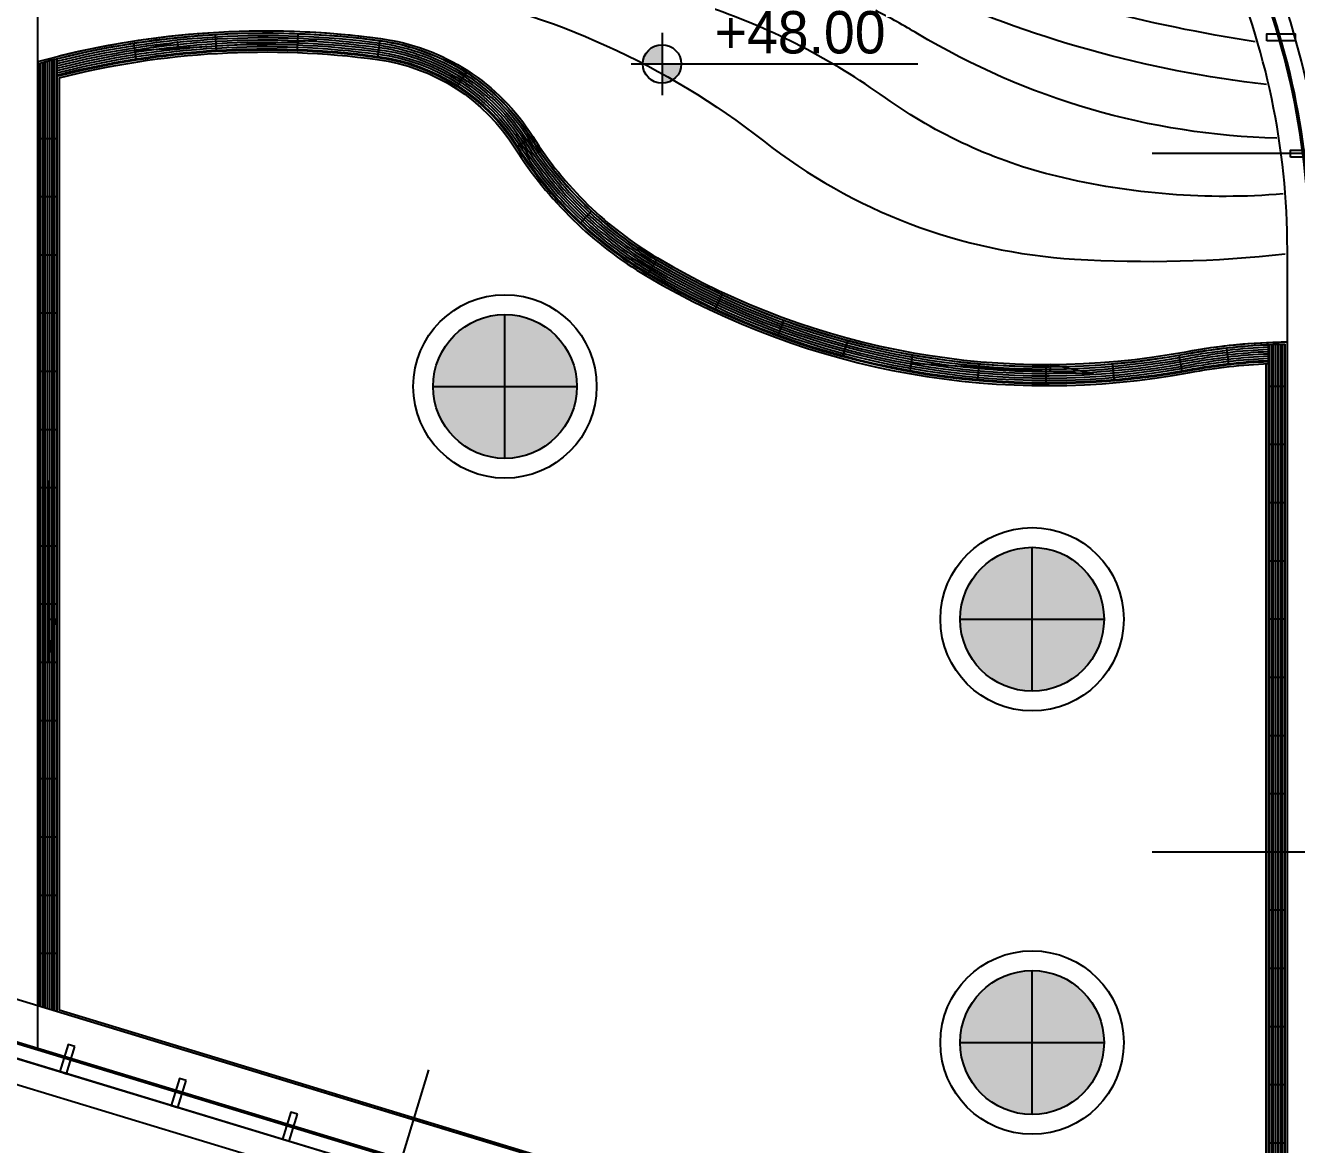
# Model space of a CAD drawing. Header units: metres. Extents: x 630750 to 860239, y 578133 to 726633.
# Drawn here: x 728927 to 746954, y 628765 to 644627 of the extents above; entities that cross this region are included whole.
import ezdxf

# ---------------------------------------------------------------- set-up
doc = ezdxf.new("R2010")
doc.units = ezdxf.units.M
doc.layers.add('A-CEN-1', color=1, linetype='Continuous', plot=False)
for name, color, linetype in [('A-ELE-7', 7, 'Continuous'), ('A-ELE-8', 8, 'Continuous'), ('A-ETC-1', 7, 'Continuous'), ('A-FIN-5', 8, 'Continuous'), ('A-FLOR-PATT', 23, 'Continuous'), ('A-HAT-253', 253, 'Continuous'), ('A-MULL', 7, 'Continuous'), ('A-TXT-M', 3, 'Continuous'), ('A-WIN-GLASS', 4, 'Continuous'), ('A-트랜치', 252, 'Continuous'), ('mk', 4, 'Continuous')]:
    doc.layers.add(name, color=color, linetype=linetype)
doc.layers.add('area', color=7, linetype='Continuous', true_color=0xc0a0de, plot=False)
doc.styles.add('돋움', font='')
doc.styles.get('돋움').set_extended_font_data('Dotum')

# ---------------------------------------------------------------- blocks, each defined once
blk = doc.blocks.new('MULLION_100X300')
blk.add_lwpolyline([(-100, -50), (-100, 50), (300, 50), (300, -50)], close=True)
blk = doc.blocks.new('SYM_1111')
at = {"layer": 'A-ETC-1'}
h = blk.add_hatch(color=256, dxfattribs=at)
h.paths.add_polyline_path([(-797294.3125, 1544796.3125), (-796884.4375, 1544796.3125), (-796884.4375, 1545206.1875, 0.4142135624)])
h.paths.add_polyline_path([(-796474.5625, 1544796.3125), (-796884.4375, 1544796.3125), (-796884.4375, 1544386.4375, 0.4142135624)])
for p, q in [((-796884.4375, 1545456.1875), (-796884.4375, 1544136.4375)), ((-797544.3125, 1544796.3125), (-791440.5, 1544796.3125))]:
    blk.add_line(p, q, dxfattribs=at)
blk.add_circle((-796884.4375, 1544796.3125), 409.875, dxfattribs=at)

msp = doc.modelspace()

# ---------------------------------------------------------------- hatches: boundary and pattern name
at = {"layer": 'A-HAT-253'}
for points in [[(734708.4, 639510.2, 1), (736748.4, 639510.2, 1)], [(742183.4, 636210.2, 1), (744223.4, 636210.2, 1)], [(742183.4, 630210.2, 1), (744223.4, 630210.2, 1)]]:
    msp.add_hatch(color=256, dxfattribs=at).paths.add_polyline_path(points)
at = {"layer": 'A-트랜치'}
h = msp.add_hatch(dxfattribs=at)
h.set_pattern_fill('ANSI31', color=253, scale=10, angle=45, style=0)
h.set_pattern_definition([(90, (-420490.014, 584557.036), (-31.75, -1e-12), [])])
h.paths.add_polyline_path([(729144, 644093.4), (729144, 643022), (729384, 643022), (729384, 644156.1, 0.0050933)])
h = msp.add_hatch(dxfattribs=at)
h.set_pattern_fill('ANSI31', color=253, scale=10, angle=45, style=0)
h.set_pattern_definition([(90, (-437921, 611993.77), (-31.75, -1e-12), [])])
h.paths.add_polyline_path([(729374, 643022), (729134, 643022), (729134, 642197), (729374, 642197)])
h = msp.add_hatch(dxfattribs=at)
h.set_pattern_fill('ANSI31', color=253, scale=10, angle=45, style=0)
h.set_pattern_definition([(90, (-437921, 611168.77), (-31.75, -1e-12), [])])
h.paths.add_polyline_path([(729374, 642197), (729134, 642197), (729134, 641372), (729374, 641372)])
h = msp.add_hatch(dxfattribs=at)
h.set_pattern_fill('ANSI31', color=253, scale=10, angle=45, style=0)
h.set_pattern_definition([(90, (-437921, 610343.77), (-31.75, -1e-12), [])])
h.paths.add_polyline_path([(729374, 641372), (729134, 641372), (729134, 640547), (729374, 640547)])
h = msp.add_hatch(dxfattribs=at)
h.set_pattern_fill('ANSI31', color=253, scale=10, angle=45, style=0)
h.set_pattern_definition([(90, (-437921, 609518.77), (-31.75, -1e-12), [])])
h.paths.add_polyline_path([(729374, 640547), (729134, 640547), (729134, 639722), (729374, 639722)])
h = msp.add_hatch(dxfattribs=at)
h.set_pattern_fill('ANSI31', color=253, scale=10, angle=45, style=0)
h.set_pattern_definition([(90, (-420500.596, 609307.036), (-31.75, 5e-15), [])])
edge = h.paths.add_edge_path()
edge.add_arc((746901.8, 631838.1), 8274.1, 90.74412, 92.40635)
edge.add_line((746554.4, 640104.9), (746554.4, 639510.2))
edge.add_line((746554.4, 639510.2), (746794.4, 639510.2))
edge.add_line((746794.4, 639510.2), (746794.4, 640111.5))
h = msp.add_hatch(dxfattribs=at)
h.set_pattern_fill('ANSI31', color=253, scale=10, angle=45, style=0)
h.set_pattern_definition([(90, (-437921, 608693.77), (-31.75, -1e-12), [])])
h.paths.add_polyline_path([(729374, 639722), (729134, 639722), (729134, 638897), (729374, 638897)])
h = msp.add_hatch(dxfattribs=at)
h.set_pattern_fill('ANSI31', color=253, scale=10, angle=45, style=0)
h.set_pattern_definition([(90, (-420500.596, 608482.036), (-31.75, 5e-15), [])])
h.paths.add_polyline_path([(746794.4, 639510.2), (746554.4, 639510.2), (746554.4, 638685.2), (746794.4, 638685.2)])
h = msp.add_hatch(dxfattribs=at)
h.set_pattern_fill('ANSI31', color=253, scale=10, angle=45, style=0)
h.set_pattern_definition([(90, (-437921, 607868.77), (-31.75, -1e-12), [])])
h.paths.add_polyline_path([(729374, 638897), (729134, 638897), (729134, 638072), (729374, 638072)])
h = msp.add_hatch(dxfattribs=at)
h.set_pattern_fill('ANSI31', color=253, scale=10, angle=45, style=0)
h.set_pattern_definition([(90, (-420500.596, 607657.036), (-31.75, 5e-15), [])])
h.paths.add_polyline_path([(746794.4, 638685.2), (746554.4, 638685.2), (746554.4, 637860.2), (746794.4, 637860.2)])
h = msp.add_hatch(dxfattribs=at)
h.set_pattern_fill('ANSI31', color=253, scale=10, angle=45, style=0)
h.set_pattern_definition([(90, (-437921, 607043.77), (-31.75, -1e-12), [])])
h.paths.add_polyline_path([(729374, 638072), (729134, 638072), (729134, 637247), (729374, 637247)])
h = msp.add_hatch(dxfattribs=at)
h.set_pattern_fill('ANSI31', color=253, scale=10, angle=45, style=0)
h.set_pattern_definition([(90, (-420500.596, 606832.036), (-31.75, 5e-15), [])])
h.paths.add_polyline_path([(746794.4, 637860.2), (746554.4, 637860.2), (746554.4, 637035.2), (746794.4, 637035.2)])
h = msp.add_hatch(dxfattribs=at)
h.set_pattern_fill('ANSI31', color=253, scale=10, angle=45, style=0)
h.set_pattern_definition([(90, (-437921, 606218.77), (-31.75, -1e-12), [])])
h.paths.add_polyline_path([(729374, 637247), (729134, 637247), (729134, 636422), (729374, 636422)])
h = msp.add_hatch(dxfattribs=at)
h.set_pattern_fill('ANSI31', color=253, scale=10, angle=45, style=0)
h.set_pattern_definition([(90, (-420500.596, 606007.036), (-31.75, 5e-15), [])])
h.paths.add_polyline_path([(746794.4, 637035.2), (746554.4, 637035.2), (746554.4, 636210.2), (746794.4, 636210.2)])
h = msp.add_hatch(dxfattribs=at)
h.set_pattern_fill('ANSI31', color=253, scale=10, angle=45, style=0)
h.set_pattern_definition([(90, (-437921, 605393.77), (-31.75, -1e-12), [])])
h.paths.add_polyline_path([(729374, 636422), (729134, 636422), (729134, 635597), (729374, 635597)])
h = msp.add_hatch(dxfattribs=at)
h.set_pattern_fill('ANSI31', color=253, scale=10, angle=45, style=0)
h.set_pattern_definition([(90, (-420500.596, 605182.036), (-31.75, 5e-15), [])])
h.paths.add_polyline_path([(746794.4, 636210.2), (746554.4, 636210.2), (746554.4, 635385.2), (746794.4, 635385.2)])
h = msp.add_hatch(dxfattribs=at)
h.set_pattern_fill('ANSI31', color=253, scale=10, angle=45, style=0)
h.set_pattern_definition([(90, (-437921, 604568.77), (-31.75, -1e-12), [])])
h.paths.add_polyline_path([(729374, 635597), (729134, 635597), (729134, 634772), (729374, 634772)])
h = msp.add_hatch(dxfattribs=at)
h.set_pattern_fill('ANSI31', color=253, scale=10, angle=45, style=0)
h.set_pattern_definition([(90, (-420500.596, 604357.036), (-31.75, 5e-15), [])])
h.paths.add_polyline_path([(746794.4, 635385.2), (746554.4, 635385.2), (746554.4, 634560.2), (746794.4, 634560.2)])
h = msp.add_hatch(dxfattribs=at)
h.set_pattern_fill('ANSI31', color=253, scale=10, angle=45, style=0)
h.set_pattern_definition([(90, (-437921, 603743.77), (-31.75, -1e-12), [])])
h.paths.add_polyline_path([(729374, 634772), (729134, 634772), (729134, 633947), (729374, 633947)])
h = msp.add_hatch(dxfattribs=at)
h.set_pattern_fill('ANSI31', color=253, scale=10, angle=45, style=0)
h.set_pattern_definition([(90, (-420500.596, 603532.036), (-31.75, 5e-15), [])])
h.paths.add_polyline_path([(746794.4, 634560.2), (746554.4, 634560.2), (746554.4, 633735.2), (746794.4, 633735.2)])
h = msp.add_hatch(dxfattribs=at)
h.set_pattern_fill('ANSI31', color=253, scale=10, angle=45, style=0)
h.set_pattern_definition([(90, (-437921, 602918.77), (-31.75, -1e-12), [])])
h.paths.add_polyline_path([(729374, 633947), (729134, 633947), (729134, 633122), (729374, 633122)])
h = msp.add_hatch(dxfattribs=at)
h.set_pattern_fill('ANSI31', color=253, scale=10, angle=45, style=0)
h.set_pattern_definition([(90, (-420500.596, 602707.04), (-31.75, 5e-15), [])])
h.paths.add_polyline_path([(746794.4, 633735.2), (746554.4, 633735.2), (746554.4, 632910.2), (746794.4, 632910.2)])
h = msp.add_hatch(dxfattribs=at)
h.set_pattern_fill('ANSI31', color=253, scale=10, angle=45, style=0)
h.set_pattern_definition([(90, (-437921, 602093.77), (-31.75, -1e-12), [])])
h.paths.add_polyline_path([(729374, 633122), (729134, 633122), (729134, 632297), (729374, 632297)])
h = msp.add_hatch(dxfattribs=at)
h.set_pattern_fill('ANSI31', color=253, scale=10, angle=45, style=0)
h.set_pattern_definition([(90, (-420500.596, 601882.036), (-31.75, 5e-15), [])])
h.paths.add_polyline_path([(746794.4, 632910.2), (746554.4, 632910.2), (746554.4, 632085.2), (746794.4, 632085.2)])
h = msp.add_hatch(dxfattribs=at)
h.set_pattern_fill('ANSI31', color=253, scale=10, angle=45, style=0)
h.set_pattern_definition([(90, (-437921, 601268.77), (-31.75, -1e-12), [])])
h.paths.add_polyline_path([(729374, 632297), (729134, 632297), (729134, 631472), (729374, 631472)])
h = msp.add_hatch(dxfattribs=at)
h.set_pattern_fill('ANSI31', color=253, scale=10, angle=45, style=0)
h.set_pattern_definition([(90, (-420500.596, 601057.036), (-31.75, 5e-15), [])])
h.paths.add_polyline_path([(746794.4, 632085.2), (746554.4, 632085.2), (746554.4, 631260.2), (746794.4, 631260.2)])
h = msp.add_hatch(dxfattribs=at)
h.set_pattern_fill('ANSI31', color=253, scale=10, angle=45.00034, style=0)
h.set_pattern_definition([(90.000342, (-437920.815, 600436.803), (-31.75, -0.0001895), [])])
h.paths.add_polyline_path([(729134, 630719.8), (729374, 630647), (729374, 631472), (729134, 631472)])
h = msp.add_hatch(dxfattribs=at)
h.set_pattern_fill('ANSI31', color=253, scale=10, angle=45, style=0)
h.set_pattern_definition([(90, (-420500.596, 600232.036), (-31.75, 5e-15), [])])
h.paths.add_polyline_path([(746794.4, 631260.2), (746554.4, 631260.2), (746554.4, 630435.2), (746794.4, 630435.2)])
h = msp.add_hatch(dxfattribs=at)
h.set_pattern_fill('ANSI31', color=253, scale=10, angle=45, style=0)
h.set_pattern_definition([(90, (-420500.596, 599407.036), (-31.75, 5e-15), [])])
h.paths.add_polyline_path([(746794.4, 630435.2), (746554.4, 630435.2), (746554.4, 629610.2), (746794.4, 629610.2)])
h = msp.add_hatch(dxfattribs=at)
h.set_pattern_fill('ANSI31', color=253, scale=10, angle=45, style=0)
h.set_pattern_definition([(90, (-420500.596, 598582.036), (-31.75, 5e-15), [])])
h.paths.add_polyline_path([(746794.4, 629610.2), (746554.4, 629610.2), (746554.4, 628785.2), (746794.4, 628785.2)])
h = msp.add_hatch(dxfattribs=at)
h.set_pattern_fill('ANSI31', color=253, scale=10, angle=45, style=0)
h.set_pattern_definition([(90, (-420500.596, 597757.036), (-31.75, 5e-15), [])])
h.paths.add_polyline_path([(746794.4, 628785.2), (746554.4, 628785.2), (746554.4, 627960.2), (746794.4, 627960.2)])

# ---------------------------------------------------------------- linework, layer by layer
at = {"color": 0}
for p, q in [((735728.4, 638490.2, 0), (735728.4, 640530.2, 0)), ((734708.4, 639510.2, 0), (736748.4, 639510.2, 0)), ((743203.4, 635190.2, 0), (743203.4, 637230.2, 0)), ((742183.4, 636210.2, 0), (744223.4, 636210.2, 0)), ((743203.4, 629190.2, 0), (743203.4, 631230.2, 0)), ((742183.4, 630210.2, 0), (744223.4, 630210.2, 0))]:
    msp.add_line(p, q, dxfattribs=at)
at = {"color": 251, "elevation": 0}
msp.add_lwpolyline([(731622.1, 645166.1, -0.0010002), (731774.8, 645188.7, -0.0832795), (734685.1, 645126.2, -0.1197474), (739393.9, 642989.4, 0.1520197), (743806.1, 641315.4, 0.0429731), (746794.4, 641390.1, 0.0429731)], format="xyb", dxfattribs=at)
at = {"color": 0}
for centre, radius in [((735728.4, 639510.2, 0), 1300), ((735728.4, 639510.2, 0), 1020), ((743203.4, 636210.2, 0), 1300), ((743203.4, 636210.2, 0), 1020), ((743203.4, 630210.2, 0), 1300), ((743203.4, 630210.2, 0), 1020)]:
    msp.add_circle(centre, radius, dxfattribs=at)
at = {"layer": 'A-CEN-1', "linetype": 'Continuous', "ltscale": 0.1}
for p, q in [((796986.3, 642810.2, 0), (744904.4, 642810.2, 0)), ((796986.3, 632910.2, 0), (744904.4, 632910.2, 0))]:
    msp.add_line(p, q, dxfattribs=at)
at = {"layer": 'A-CEN-1', "linetype": 'Continuous'}
for p, q in [((694392.6, 640060, 0), (741754.1, 625688.5, 0)), ((726191.5, 601954.8, 0), (734648, 629823.4, 0))]:
    msp.add_line(p, q, dxfattribs=at)
at = {"layer": 'A-ELE-7'}
msp.add_line((729104.4, 630126.8, 0), (729104.4, 654110.2, 0), dxfattribs=at)
at = {"layer": 'A-ELE-8', "color": 5}
msp.add_line((736102.7, 628605.2, 0), (725138.3, 631932.2, 0), dxfattribs=at)
at = {"layer": 'A-FLOR-PATT', "color": 253, "elevation": 0}
for points in [[(746763.5, 642238.6, -0.0804137), (743554.9, 642488.5, -0.0956409), (741122.3, 643600.9, 0.0717905), (738657.9, 644872.3, 0.1076219), (731951.9, 645670.8)], [(746368.5, 644394.1, -0.0503701), (741905.4, 645558.3)], [(746527.3, 643788.3, -0.0795146), (741616, 645160.4)], [(746672.8, 643028.8, -0.1292831), (741581.7, 644509.4, 0.0177625), (740989.2, 644836.6)], [(729404, 644194.5, -0.0943032), (733961.1, 644442.3, -0.222374), (736122.8, 643052.5, 0.1192425), (737891.6, 641331.7, 0.1813634), (745388, 640003, -0.0426209), (746794.4, 640141.5, -0.0426209)]]:
    msp.add_lwpolyline(points, format="xyb", dxfattribs=at)
at = {"layer": 'A-WIN-GLASS', "color": 9}
for p, q in [((746824.4, 613570.2, 0), (746824.4, 641461.2, 0)), ((735346.7, 627998.6, 0), (712047.3, 635068.6, 0))]:
    msp.add_line(p, q, dxfattribs=at)
at = {"layer": 'A-WIN-GLASS'}
for p, q in [((735502.7, 628160.2, 0), (712201, 635230.9, 0)), ((735526.7, 628178, 0), (712208, 635253.9, 0))]:
    msp.add_line(p, q, dxfattribs=at)
for radius, start, end in [(10776.7, 0.01075, 23.68758), (10800.7, 0.01073, 23.76484)]:
    msp.add_arc((736353.7, 641443.2, 0), radius, start, end, dxfattribs=at)
at = {"layer": 'A-WIN-GLASS', "color": 9}
for radius, end in [(11000, 23.70766), (10470, 23.63105)]:
    msp.add_arc((736353.7, 641444.9, 0), radius, 0.00177, end, dxfattribs=at)
at = {"layer": 'A-트랜치', "color": 253}
for p, q in [((731637.8, 644275.2, 0), (731624.6, 644500.6, 0)), ((732784.4, 644287, 0), (732793, 644512.6, 0)), ((730497.5, 644153.6, 0), (730462.8, 644376.7, 0)), ((733925.1, 644174.7, 0), (733957.1, 644412.5, 0)), ((733927, 644188.8, 0), (733957.1, 644412.5, 0)), ((729104.4, 644116.4, 0), (729104.4, 630728.8, 0)), ((729374, 644156.1, 0), (729374, 630647, 0)), ((729134, 644093.4, 0), (729134, 630719.8, 0)), ((735050.4, 643760.6, 0), (735180.2, 643962.5, 0)), ((729404, 643885.2, 0), (729404, 630669.2, 0)), ((735894.3, 642908.7, 0), (736097.4, 643036.5, 0)), ((735894.3, 642908.7, 0), (736097.4, 643036.5, 0)), ((729374, 643022, 0), (729134, 643022, 0)), ((729374, 642197, 0), (729134, 642197, 0)), ((736793, 641820, 0), (736957, 641995.2, 0)), ((746824.4, 613360.2, 0), (746824.4, 641445.2, 0)), ((729374, 641372, 0), (729134, 641372, 0)), ((737754.1, 641099.4, 0), (737876.3, 641305.9, 0)), ((737754.1, 641099.4, 0), (737876.3, 641305.9, 0)), ((738707, 640596.3, 0), (738808.6, 640813.7, 0)), ((729374, 640547, 0), (729134, 640547, 0)), ((739602.1, 640224.6, 0), (739684.4, 640450.1, 0)), ((740526.2, 639932.3, 0), (740588.5, 640164.1, 0)), ((745993.9, 639820.7, 0), (745966.7, 640059.1, 0)), ((746554.4, 613390.2, 0), (746554.4, 640104.9, 0)), ((746794.4, 613390.2, 0), (746794.4, 640111.5, 0)), ((741472.2, 639721.7, 0), (741514.1, 639958, 0)), ((742433, 639594.3, 0), (742454.1, 639833.4, 0)), ((743401.2, 639551.2, 0), (743401.4, 639791.2, 0)), ((744369.5, 639592.6, 0), (744348.8, 639831.7, 0)), ((745330.6, 639718.2, 0), (745289.1, 639954.6, 0)), ((746524.4, 613360.2, 0), (746524.4, 639833.3, 0)), ((729374, 639722, 0), (729134, 639722, 0)), ((746794.4, 639510.2, 0), (746554.4, 639510.2, 0)), ((729374, 638897, 0), (729134, 638897, 0)), ((746794.4, 638685.2, 0), (746554.4, 638685.2, 0)), ((729374, 638072, 0), (729134, 638072, 0)), ((746794.4, 637860.2, 0), (746554.4, 637860.2, 0)), ((729374, 637247, 0), (729134, 637247, 0)), ((746794.4, 637035.2, 0), (746554.4, 637035.2, 0)), ((729374, 636422, 0), (729134, 636422, 0)), ((746794.4, 636210.2, 0), (746554.4, 636210.2, 0)), ((729374, 635597, 0), (729134, 635597, 0)), ((746794.4, 635385.2, 0), (746554.4, 635385.2, 0)), ((729374, 634772, 0), (729134, 634772, 0)), ((746794.4, 634560.2, 0), (746554.4, 634560.2, 0)), ((729374, 633947, 0), (729134, 633947, 0)), ((746794.4, 633735.2, 0), (746554.4, 633735.2, 0)), ((729374, 633122, 0), (729134, 633122, 0)), ((746794.4, 632910.2, 0), (746554.4, 632910.2, 0)), ((729374, 632297, 0), (729134, 632297, 0)), ((746794.4, 632085.2, 0), (746554.4, 632085.2, 0)), ((729374, 631472, 0), (729134, 631472, 0)), ((729374, 631472, 0), (729134, 631472, 0)), ((746794.4, 631260.2, 0), (746554.4, 631260.2, 0)), ((736372.7, 628523.2, 0), (729104, 630728.9, 0)), ((736402.7, 628545.5, 0), (729404, 630669.2, 0)), ((746794.4, 630435.2, 0), (746554.4, 630435.2, 0)), ((746794.4, 629610.2, 0), (746554.4, 629610.2, 0)), ((746794.4, 628785.2, 0), (746554.4, 628785.2, 0))]:
    msp.add_line(p, q, dxfattribs=at)
at = {"layer": 'A-트랜치', "color": 253, "elevation": 0}
for points in [[(729104.4, 644116.4, -0.1007044), (733961.1, 644442.3, -0.222374), (736122.8, 643052.5, 0.1192425), (737891.6, 641331.7, 0.1813634), (745388, 640003, -0.0435434), (746825, 640141.8)], [(729134, 644093.4, -0.1002391), (733957.1, 644412.5, -0.222374), (736097.4, 643036.5, 0.1192425), (737876.3, 641305.9, 0.1813634), (745393.5, 639973.5, -0.0426091), (746794.4, 640111.5, -0.0426091)], [(729374, 644152.8, -0.0951139), (733956.6, 644409.4, -0.222374), (736094.7, 643034.8, 0.1192425), (737874.7, 641303.2, 0.1813634), (745394.1, 639970.3, -0.0353571), (746555, 640101.7)], [(729374, 644120, -0.0952795), (733952.4, 644377.8, -0.222374), (736067.8, 643017.9, 0.1192425), (737858.5, 641275.8, 0.1813634), (745399.9, 639939, -0.0353165), (746555, 640069.9)], [(729374, 644087.3, -0.095446), (733948.2, 644346.3, -0.222374), (736040.9, 643001, 0.1192425), (737842.3, 641248.4, 0.1813634), (745405.7, 639907.8, -0.0352755), (746555, 640038)], [(729374, 644054.5, -0.0956135), (733943.9, 644314.8, -0.222374), (736013.9, 642984, 0.1192425), (737826.1, 641221.1, 0.1813634), (745411.5, 639876.5, -0.0352343), (746555, 640006.2)], [(729374, 644021.7, -0.0957818), (733939.7, 644283.3, -0.222374), (735987, 642967.1, 0.1192425), (737809.9, 641193.7, 0.1813634), (745417.3, 639845.2, -0.0351927), (746555, 639974.4)], [(729374, 643988.8, -0.0959511), (733935.4, 644251.8, -0.222374), (735960.1, 642950.1, 0.1192425), (737793.7, 641166.3, 0.1813634), (745423.1, 639814, -0.0351508), (746555, 639942.6)], [(729374, 643956, -0.0961213), (733931.2, 644220.3, -0.222374), (735933.2, 642933.2, 0.1192425), (737777.6, 641139, 0.1813634), (745428.9, 639782.7, -0.0351086), (746555, 639910.7)], [(729374, 643923.2, -0.0962924), (733927, 644188.8, -0.222374), (735906.3, 642916.3, 0.1192425), (737761.4, 641111.6, 0.1813634), (745434.7, 639751.4, -0.035066), (746555, 639878.9)], [(729374, 643908.6, -0.0963691), (733925.1, 644174.7, -0.222374), (735894.3, 642908.7, 0.1192425), (737754.1, 641099.4, 0.1813634), (745437.3, 639737.5, -0.0350469), (746555, 639864.7, -0.0340689)], [(729404, 643885.2, -0.0958758), (733921.1, 644144.9, -0.222374), (735868.9, 642892.7, 0.1192425), (737738.9, 641073.6, 0.1813634), (745442.7, 639708, -0.0350063), (746555, 639834.7, -0.0340689)]]:
    msp.add_lwpolyline(points, format="xyb", dxfattribs=at)
at = {"layer": 'area', "ltscale": 0.7, "elevation": 0}
msp.add_lwpolyline([(735346.7, 627998.6), (735346.7, 609769.1), (723584.5, 613337.9), (726258.1, 622151.5), (725912.8, 622266.8), (728300.8, 630136.6), (735346.7, 627998.6)], dxfattribs=at)
at = {"layer": 'mk', "elevation": 0}
for points in [[(733058.2, 644415.5), (730480.1, 644265.1), (731085.2, 644394.7), (731090.6, 644300.7)], [(741493.1, 639839.9), (744071.2, 639689.5), (743466.2, 639819), (743460.7, 639725.1)], [(729254, 638179.4), (729254, 635597), (729348.1, 636208.5), (729254, 636208.5)]]:
    msp.add_lwpolyline(points, dxfattribs=at)

# ---------------------------------------------------------------- block references
at = {"layer": 'A-FIN-5', "xscale": 0.6666666667442769, "yscale": 0.6666666667442769, "zscale": 0.6666666667442769}
msp.add_blockref('SYM_1111', (1269211.8, -385783.3, 0), dxfattribs=at)
at = {"layer": 'A-MULL'}
for p in [(746632.3, 644460.2, 0), (746968.6, 642810.2, 0)]:
    msp.add_blockref('MULLION_100X300', p, dxfattribs=at)
at = {"layer": 'A-MULL', "xscale": -1, "rotation": 73.12000000214225}
for p in [(729550.2, 630071, 0), (731129.1, 629591.9, 0), (732708.1, 629112.7, 0)]:
    msp.add_blockref('MULLION_100X300', p, dxfattribs=at)

# ---------------------------------------------------------------- texts
at = {"layer": 'A-TXT-M', "style": '돋움'}
msp.add_text('+48.00', height=600, rotation=0, dxfattribs=at).set_placement((738702.3, 644230.4, 0))

doc.saveas('drawing.dxf')
